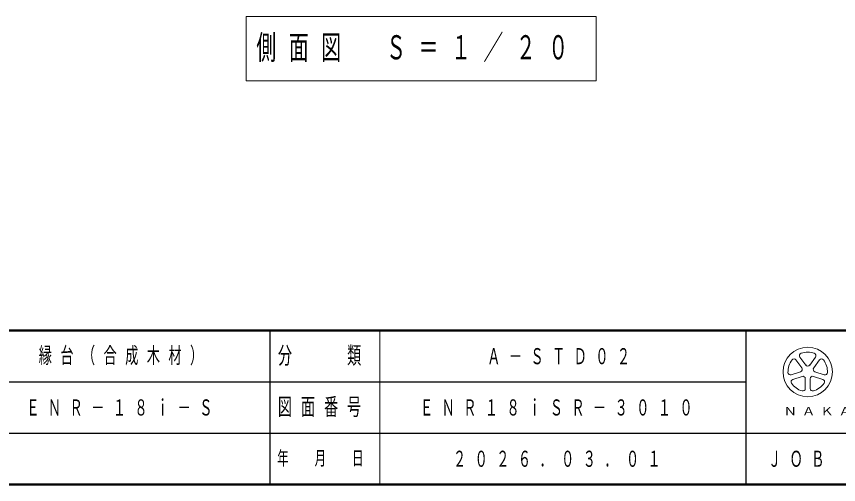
# Model space of a CAD drawing. Units: millimetres on the paper, scale 1:20. Extents: x -385 to 0, y 0 to 267.
# Drawn here: x -169.6 to -57.4, y 0 to 63.9 of the extents above; entities that cross this region are included whole.
import ezdxf

# ---------------------------------------------------------------- set-up
doc = ezdxf.new("R2010")
doc.units = ezdxf.units.MM
doc.layers.add('LY_1', color=7, linetype='Continuous', lineweight=25)
doc.layers.add('LY_2', color=7, linetype='Continuous', lineweight=13)
doc.styles.add('ＭＳ ゴシック', font='')
doc.styles.get('ＭＳ ゴシック').set_extended_font_data('MS Gothic')

msp = doc.modelspace()

# ---------------------------------------------------------------- linework, layer by layer
at = {"layer": 'LY_1', "lineweight": 13}
for p, q in [((-138.238, 63.875), (-138.238, 55.075)), ((-90.438, 63.875), (-138.238, 63.875)), ((-90.438, 55.075), (-90.438, 63.875)), ((-138.238, 55.075), (-90.438, 55.075))]:
    msp.add_line(p, q, dxfattribs=at)
at = {"layer": 'LY_2', "lineweight": 50}
for p, q in [((-385, 21), (0, 21)), ((-385, 0), (0, 0))]:
    msp.add_line(p, q, dxfattribs=at)
at = {"layer": 'LY_2', "color": 211, "lineweight": 25}
for p, q in [((-135, 21), (-135, 0)), ((-70, 21), (-70, 0)), ((-187.5, 14), (-70, 14)), ((-242.5, 7), (0, 7))]:
    msp.add_line(p, q, dxfattribs=at)
at = {"layer": 'LY_2'}
for p, q in [((-120, 21), (-120, 0)), ((-62.39, 15.917), (-63.175, 16.997)), ((-62.629, 17.393), (-61.844, 16.313)), ((-61.298, 16.313), (-60.513, 17.393)), ((-59.967, 16.997), (-60.752, 15.917)), ((-63.828, 14.985), (-62.559, 15.397)), ((-62.35, 14.755), (-63.62, 14.343)), ((-59.522, 14.343), (-60.792, 14.755)), ((-60.583, 15.397), (-59.313, 14.985)), ((-61.908, 13.099), (-61.908, 14.434)), ((-61.233, 14.434), (-61.233, 13.099))]:
    msp.add_line(p, q, dxfattribs=at)
msp.add_circle((-61.571, 15.363), 3.375, dxfattribs=at)
for centre, radius, start, end in [((-61.571, 15.363), 2.7, 70.60155, 109.39847), ((-61.571, 15.363), 2.7, 142.60154, 181.39846), ((-63.448, 16.798), 0.338, 35.99999, 142.60154), ((-62.356, 17.592), 0.338, 109.39847, 215.99997), ((-60.786, 17.592), 0.338, 324, 70.60155), ((-59.694, 16.798), 0.338, 37.39846, 143.99995), ((-61.571, 15.363), 2.7, 358.60155, 37.39847), ((-62.663, 15.718), 0.338, 287.99998, 35.99999), ((-61.571, 16.512), 0.338, 215.99998, 324), ((-60.479, 15.718), 0.338, 143.99996, 251.99999), ((-63.933, 15.306), 0.338, 181.39848, 287.99997), ((-62.246, 14.434), 0.338, 359.99997, 107.99999), ((-60.896, 14.434), 0.338, 71.99997, 179.99999), ((-59.209, 15.306), 0.338, 252.00001, 358.60156), ((-63.516, 14.022), 0.338, 107.99999, 214.60154), ((-61.571, 15.363), 2.7, 214.60156, 253.39848), ((-61.571, 15.363), 2.7, 286.60155, 325.39847), ((-59.626, 14.022), 0.338, 325.39847, 71.99996), ((-62.246, 13.099), 0.338, 253.39847, 359.99997), ((-60.896, 13.099), 0.338, 179.99999, 286.60154)]:
    msp.add_arc(centre, radius, start, end, dxfattribs=at)

# ---------------------------------------------------------------- texts
at = {"layer": 'LY_1', "style": 'ＭＳ ゴシック'}
for s, insert, char_height, attachment_point in [('\\T1.64;\\W0.6;側面図\u3000Ｓ＝１／２０', (-136.838, 59.475), 3.299, 4), ('\\T1.64;\\W0.6;縁台（合成木材）', (-154.75, 17.5), 2.199, 5), ('\\T1.64;\\W0.6;Ａ－ＳＴＤ０２', (-95, 17.5), 2.199, 5), ('\\T1.64;\\W0.6;ＥＮＲ－１８ｉ－Ｓ', (-168.25, 10.5), 2.199, 4), ('\\T1.64;\\W0.6;ＥＮＲ１８ｉＳＲ－３０１０', (-114.5, 10.5), 2.199, 4), ('\\T1.64;\\W0.6;２０２６．０３．０１', (-110, 3.5), 2.199, 4)]:
    msp.add_mtext(s, dxfattribs=dict(at, insert=insert, char_height=char_height, attachment_point=attachment_point))
at = {"layer": 'LY_2', "color": 4, "attachment_point": 4, "style": 'ＭＳ ゴシック'}
for s, insert, char_height in [('\\T1.64;\\W0.6;分\u3000\u3000類', (-133.9, 17.5), 2.346), ('\\T1.64;\\W0.6;図面番号', (-133.9, 10.5), 2.346), ('\\T1.39;\\W1.2;ＮＡＫＡＭＵＲＡ\u3000ＭＦＧ．ＣＯＲＰＯＲＡＴＩＯＮ', (-64.855, 10), 1.1), ('\\T1.64;\\W0.6;年\u3000月\u3000日', (-134, 3.5), 1.906), ('\\T1.64;\\W0.6;ＪＯＢ', (-67, 3.5), 2.199)]:
    msp.add_mtext(s, dxfattribs=dict(at, insert=insert, char_height=char_height))

doc.saveas('drawing.dxf')
